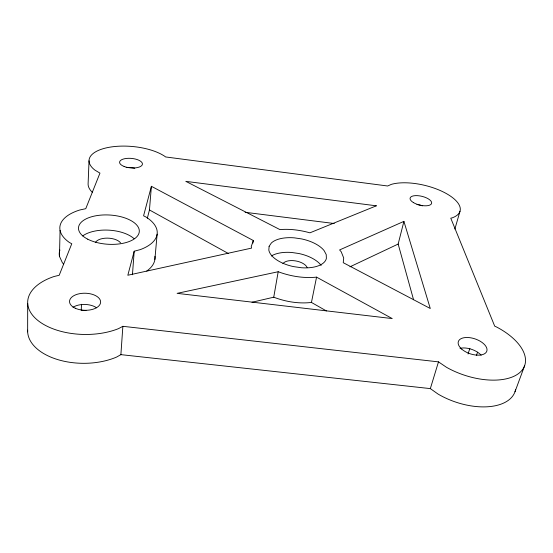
<?xml version="1.0" encoding="UTF-8"?>
<svg xmlns="http://www.w3.org/2000/svg" width="553" height="553" viewBox="0 0 553 553"><rect width="100%" height="100%" fill="white"/><g stroke="black" fill="none" stroke-linecap="round" stroke-linejoin="round"><path stroke-width="0.83" d="M27.65 331.848L27.685 303.355M63.678 264.03L62.434 262.827L59.475 256.398L60.07 230.394M81.485 304.295L81.243 310.323L86.012 310.51M89.033 160.812L88.093 184.08A41.109 18.042 4.7 0 0 92.531 192.52M27.643 330.155A55.507 32.019 0.6 0 0 57.83 359.63A55.507 32.019 0.6 0 0 116.642 357.044L120.886 354.639L122.863 326.311L438.494 361.869L446.485 367.289A54.726 28.583 18.7 0 0 519.232 373.033A54.726 28.583 18.7 0 0 496.421 326.92L494.707 326.166L450.771 218.179L452.071 217.889A40.286 16.452 13.6 0 0 445.974 193.356A40.286 16.452 13.6 0 0 391.337 184.37L387.639 185.995L165.541 156.941L165.05 156.499A41.731 17.364 5 0 0 108.284 147.457A41.731 17.364 5 0 0 94.909 170.11L99.955 173.124L85.763 208.681L79.819 209.988A48.775 23.468 3.5 0 0 69.436 242.504L71.766 243.755L59.192 275.27L54.063 276.514A56.62 31.141 1.2 0 0 37.763 320.367A56.62 31.141 1.2 0 0 118.542 328.62L122.863 326.311M132.45 274.744L134.192 251.228L140.234 249.624A48.775 23.468 3.5 0 0 145.854 216.942L143.573 215.815L151.398 186.299L253.309 240.514L252.915 243.064M147.34 218.235L149.455 209.953L151.398 186.299M154.881 259.454L157.128 234.168M252.009 302.249L273.742 297.196L278.194 271.737C290.366 276.244 303.611 278.477 316.558 277.136L392.236 318.576L177.133 293.353L278.194 271.737M326.388 310.938L311.443 302.443L316.558 277.136M413.561 299.733L398.16 244.053L403.904 221.373L339.597 249.942L341.201 251.76L343.703 257.988L343.24 262.682L430.269 308.498L403.904 221.373M134.192 251.228L127.826 275.249L251.56 248.11L251.221 246.652L253.309 240.514M454.87 229.039L459.999 211.267M515.624 389.464A53.682 29.433 19.3 0 1 438.107 394.102L430.338 388.607L438.494 361.869M468.038 353.975L469.863 348.369M476.499 355.392L477.557 352.185M515.009 391.724L524.679 365.568M349.959 266.822L398.16 244.053M311.443 302.443C298.731 303.936 285.666 301.744 273.742 297.196M120.886 354.639L430.338 388.607M245.124 212.297L334.275 223.523M149.455 209.953L228.444 253.551M271.316 255.984A29.005 14.675 10.5 0 1 291.638 252.472L298.897 253.523A29.005 14.675 10.5 0 1 321.162 265.419M126.146 167.614A11.399 4.846 4.9 0 1 134.752 168.243M154.916 256.309A47.931 24.263 3 0 1 146.739 271.067M59.475 256.398A47.931 24.263 3 0 1 59.89 250.004M82.68 235.937A30.145 14.952 3.2 0 1 134.033 238.633M95.42 242.518A13.258 6.574 3.2 0 1 107.427 238.129A13.258 6.574 3.2 0 1 120.533 242.829M282.901 263.691A12.76 6.449 10.5 0 1 295.343 260.864A12.76 6.449 10.5 0 1 307.136 267.465M72.989 307.261A15.422 8.641 1 0 1 96.602 307.8M416.955 204.527A11.005 4.59 13.7 0 1 422.43 205.875M460.013 348.335A14.91 7.936 18.9 0 1 481.131 355.192M269.117 246.313L268.82 250.074A29.302 14.371 10.5 0 0 293.498 266.601L301.274 267.728A29.302 14.371 10.5 0 0 326.381 258.41L326.229 254.594L324.162 250.689A29.302 14.371 10.5 0 0 301.627 238.917L294.3 237.845A29.302 14.371 10.5 0 0 271.343 243.016L269.117 246.313M376.33 205.813L309.936 232.827C300.244 230.131 290.007 228.714 279.949 229.606L185.822 181.363L376.33 205.813M461.679 349.074A15.028 7.839 18.7 0 0 486.253 352.24A15.028 7.839 18.7 0 0 469.836 337.676A15.028 7.839 18.7 0 0 461.679 349.074M413.492 202.626A11.074 4.514 13.6 0 0 431.402 203.857A11.074 4.514 13.6 0 0 417.709 195.665A11.074 4.514 13.6 0 0 413.492 202.626M75.222 308.208A15.546 8.537 1.3 0 0 100.418 303.39A15.546 8.537 1.3 0 0 79.611 293.684A15.546 8.537 1.3 0 0 75.222 308.208M124.121 166.467A11.468 4.77 5 0 0 142.349 164.566A11.468 4.77 5 0 0 126.554 158.421A11.468 4.77 5 0 0 124.121 166.467M87.72 239.179A30.463 14.648 3.5 0 0 138.395 234.61A30.463 14.648 3.5 0 0 100.591 215.145A30.463 14.648 3.5 0 0 87.72 239.179"/></g></svg>
